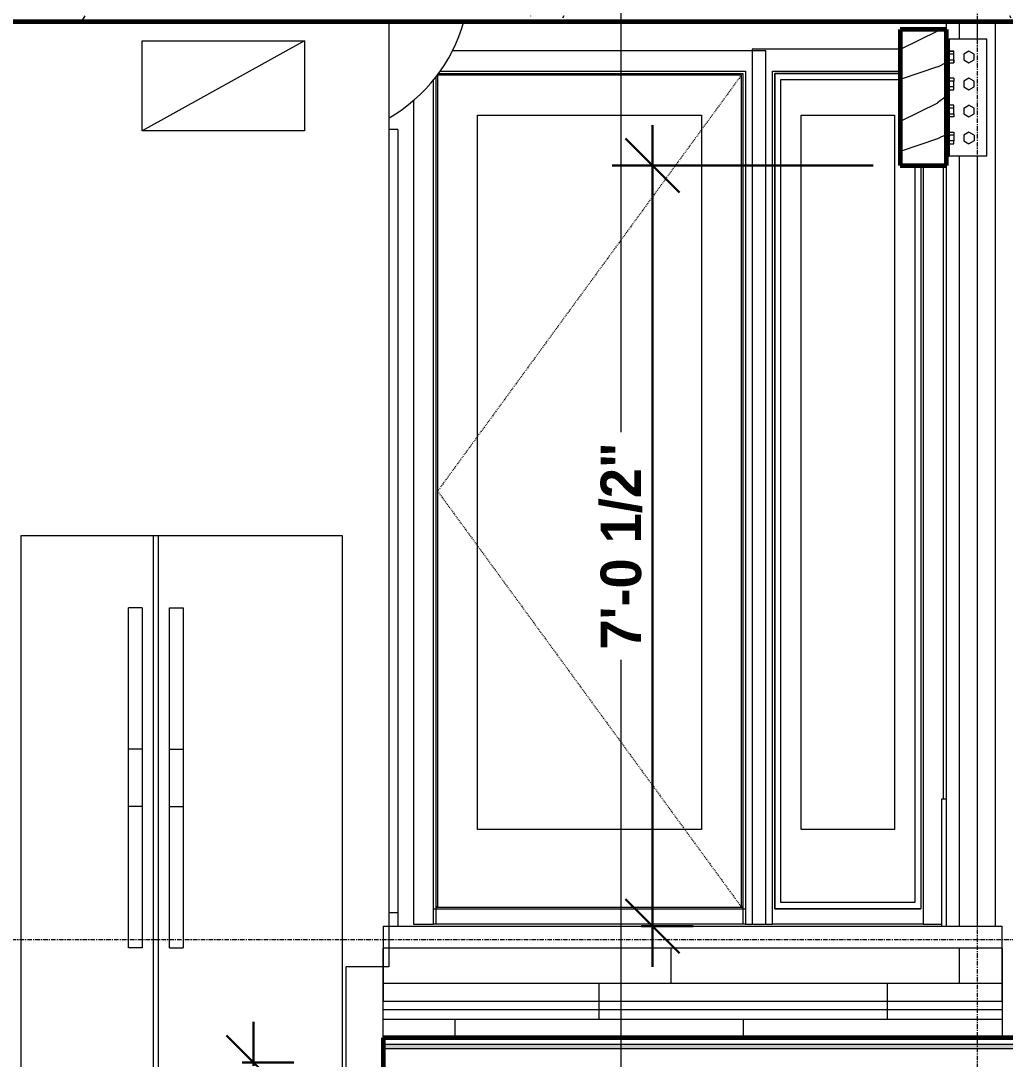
# Model space of a CAD drawing. Header units: inches. Extents: x -9046 to -7171, y -279 to 479.
# Drawn here: x -8732.8 to -8623.5, y 18.7 to 134.1 of the extents above; entities that cross this region are included whole.
import ezdxf

# ---------------------------------------------------------------- set-up
doc = ezdxf.new("R2010")
doc.units = ezdxf.units.IN
doc.header["$MEASUREMENT"] = 0
doc.linetypes.add('Dash 1_16_', pattern=[0.125, 0.0625, -0.0625])
doc.linetypes.add('Grid Line 1_2_', pattern=[0.875, 0.5, -0.125, 0.125, -0.125])
for name, color, linetype, lineweight in [('A-ANNO-DIMS-1', 211, 'Continuous', 30), ('A-DOOR', 31, 'Continuous', 18), ('A-DOOR-1', 31, 'Continuous', 9), ('A-DOOR-2', 31, 'Dash 1_16_', 9), ('A-DOOR-FRAM', 31, 'Continuous', 9), ('A-FLOR', 192, 'Continuous', 18), ('A-FLOR-1', 192, 'Continuous', 60), ('A-FLOR-LEVL-1', 51, 'Grid Line 1_2_', 9), ('A-FLOR-MCUT', 51, 'Continuous', 18), ('A-FLOR-PATT-1', 8, 'Continuous', 9), ('A-WALL', 113, 'Continuous', 18), ('A-WALL-PATT-1', 111, 'Continuous', 9), ('G-ANNO-SYMB-1', 111, 'Continuous', 9), ('I-WALL', 2, 'Continuous', 18), ('M-HVAC-DUCT', 70, 'Continuous', 9), ('M-HVAC-DUCT-ANNO', 70, 'Continuous', 9), ('Q-SPCQ', 91, 'Continuous', 9), ('S-BEAM', 12, 'Continuous', 9), ('S-BEAM-1', 12, 'Continuous', 60), ('S-COLS', 52, 'Continuous', 9), ('S-FNDN', 32, 'Continuous', 18), ('S-FSTN', 2, 'Continuous', 9), ('S-GRID-1', 1, 'Grid Line 1_2_', 9), ('S-STRS', 31, 'Continuous', 9)]:
    doc.layers.add(name, color=color, linetype=linetype, lineweight=lineweight)
doc.styles.add('Century Gothic_B', font='GOTHICB.TTF', dxfattribs={"height": 4.5})
doc.dimstyles.new('OD__1_16__Tol__', dxfattribs={"dimscale": 12, "dimtxt": 4.698757, "dimasz": 0.5, "dimexe": 0.375, "dimexo": 0.25, "dimgap": 0.0625, "dimtad": 1, "dimdec": 4, "dimrnd": 0.0625, "dimzin": 3, "dimdsep": 46, "dimlunit": 4, "dimtxsty": 'Century Gothic_B', "dimblk1": 'OBLIQUE', "dimblk2": 'OBLIQUE', "dimsah": 1, "dimcen": 0.09, "dimdle": 0.375, "dimazin": 0, "dimtfac": 1, "dimtdec": 4, "dimtix": 1, "dimtmove": 0, "dimatfit": 3, "dimfxl": 1, "dimtvp": 1, "dimtfill": 1, "dimfrac": 2, "dimtolj": 1, "dimtzin": 0, "dimlwd": 30, "dimlwe": 30, "dimarcsym": 2})
pattern_1 = [(0, (-8599.04, 127.346), (15.36, 3.84), [0.634, -10.886, 0.634, -10.886, -61.44]), (0, (-8599.04, 127.346), (15.36, 3.84), [-23.04, 0.634, -22.406, 0.634, -10.886, -26.88]), (0, (-8599.04, 127.346), (15.36, 3.84), [-57.6, 0.634, -7.046, 0.634, -18.566]), (120, (-8593.28, 129.266), (-11.00554, 11.38215), [0.634, -10.886, 0.634, -10.886, -61.44]), (120, (-8593.28, 129.266), (-11.00554, 11.38215), [-23.04, 0.634, -22.406, 0.634, -10.886, -26.88]), (120, (-8593.28, 129.266), (-11.00554, 11.38215), [-57.6, 0.634, -7.046, 0.634, -18.566]), (240, (-8591.36, 136.946), (-4.354462, -15.22215), [0.634, -10.886, 0.634, -10.886, -61.44]), (240, (-8591.36, 136.946), (-4.354462, -15.22215), [-23.04, 0.634, -22.406, 0.634, -10.886, -26.88]), (240, (-8591.36, 136.946), (-4.354462, -15.22215), [-57.6, 0.634, -7.046, 0.634, -18.566])]
pattern_2 = [(0, (-8716.569, 19.175), (0, 4), []), (90, (-8716.569, 19.175), (-8, 8), [4, -28]), (90, (-8700.569, 23.175), (-8, 8), [4, -28])]

# ---------------------------------------------------------------- blocks, each defined once
blk = doc.blocks.new('Door-Double-Flush_Panel - 5x7-2403647-BUILDING SECTION - EAST_WEST - LOOKING SOUTH')
at = {"layer": 'A-DOOR-1'}
for p, q in [((-8690.94, 122), (-8691.94, 122)), ((-8690.94, 122), (-8690.94, 35)), ((-8690.94, 35), (-8691.94, 35))]:
    blk.add_line(p, q, dxfattribs=at)
blk = doc.blocks.new('Single-Flush - GARAGE-2403648-BUILDING SECTION - EAST_WEST - LOOKING SOUTH')
at = {"layer": 'A-DOOR-FRAM'}
blk.add_line((-8690.94, 35), (-8690.94, 33.5), dxfattribs=at)
blk = doc.blocks.new('Refrigerator_-_Side-by-Side_6047 - 36_ X 30_-345559-BUILDING SECTION - EAST_WEST - LOOKING SOUTH')
at = {"layer": 'Q-SPCQ'}
for p, q in [((-8718.07, 76.87), (-8732.82, 76.87)), ((-8732.82, 76.87), (-8732.82, 7.74)), ((-8717.57, 76.87), (-8718.07, 76.87)), ((-8718.07, 7.74), (-8718.07, 76.87)), ((-8697.07, 76.87), (-8717.57, 76.87)), ((-8717.57, 76.87), (-8717.57, 7.74)), ((-8697.07, 10.37), (-8697.07, 76.87)), ((-8720.85, 53.16), (-8720.85, 68.87)), ((-8719.33, 68.87), (-8720.85, 68.87)), ((-8719.33, 68.87), (-8719.33, 53.16)), ((-8716.31, 53.16), (-8716.31, 68.87)), ((-8716.31, 68.87), (-8714.79, 68.87)), ((-8714.79, 68.87), (-8714.79, 53.16)), ((-8720.85, 46.81), (-8720.85, 53.16)), ((-8719.33, 53.16), (-8720.85, 53.16)), ((-8719.33, 53.16), (-8719.33, 46.81)), ((-8716.31, 46.81), (-8716.31, 53.16)), ((-8716.31, 53.16), (-8714.79, 53.16)), ((-8714.79, 53.16), (-8714.79, 46.81)), ((-8720.85, 31.1), (-8720.85, 46.81)), ((-8719.33, 46.81), (-8720.85, 46.81)), ((-8719.33, 46.81), (-8719.33, 31.1)), ((-8716.31, 31.1), (-8716.31, 46.81)), ((-8716.31, 46.81), (-8714.79, 46.81)), ((-8714.79, 46.81), (-8714.79, 31.1)), ((-8719.33, 31.1), (-8720.85, 31.1)), ((-8716.31, 31.1), (-8714.79, 31.1)), ((-8732.82, 5.24), (-8732.82, 7.74)), ((-8732.82, 7.74), (-8718.07, 7.74)), ((-8717.57, 7.74), (-8718.07, 7.74)), ((-8717.57, 7.74), (-8703.32, 7.74)), ((-8732.82, 5.24), (-8703.32, 5.24)), ((-8732.82, 4.87), (-8732.82, 5.24))]:
    blk.add_line(p, q, dxfattribs=at)
blk = doc.blocks.new('Dimension Lumber - GLULAM - 5_125 in_ x 15_125 in_-2273012-BUILDING SECTION - EAST_WEST - LOOKING SOUTH')
at = {"layer": 'S-BEAM'}
h = blk.add_hatch(dxfattribs=at)
h.set_pattern_fill('FP_13', color=256, style=0, pattern_type=2)
h.set_pattern_definition([(216.87, (-8595.842, 135.343), (23.98977, 15.99364), [3.998, -35.986]), (206.565, (-8591.043, 132.944), (-7.99708, -7.99662), [8.941, -8.941]), (198.435, (-8591.043, 128.945), (-15.99384, -7.9971), [5.058, -20.23])])
h.paths.add_polyline_path([(-8634.16, 118), (-8630.01, 118), (-8630.01, 133.12), (-8635.13, 133.12), (-8635.13, 118)], flags=0)
at = {"layer": 'S-BEAM-1'}
for p, q in [((-8630.01, 133.12), (-8635.13, 133.12)), ((-8635.13, 133.12), (-8635.13, 118)), ((-8630.01, 118), (-8630.01, 133.12)), ((-8635.13, 118), (-8630.01, 118))]:
    blk.add_line(p, q, dxfattribs=at)
blk = doc.blocks.new('Rectangular Elbow - Radius - 1 W-2228222-BUILDING SECTION - EAST_WEST - LOOKING SOUTH')
at = {"layer": 'M-HVAC-DUCT'}
blk.add_arc((-8700.94, 138.88), 18, 300.0949, 344.2522, dxfattribs=at)
blk = doc.blocks.new('Entry Door - 3_ 0-1_8_ x 7_ 11-1_2_-2434871-BUILDING SECTION - EAST_WEST - LOOKING SOUTH')
at = {"layer": 'A-DOOR'}
for p, q in [((-8652.77, 128.06), (-8686.52, 128.06)), ((-8686.52, 128.06), (-8686.52, 35.63)), ((-8686.45, 128.22), (-8652.62, 128.22)), ((-8652.77, 35.63), (-8652.77, 128.06)), ((-8652.62, 128.22), (-8652.62, 33.75)), ((-8686.68, 33.75), (-8686.68, 127.95)), ((-8682.08, 44.25), (-8682.08, 123.62)), ((-8682.08, 123.62), (-8657.21, 123.62)), ((-8657.21, 123.62), (-8657.21, 44.25)), ((-8657.21, 44.25), (-8682.08, 44.25)), ((-8686.96, 35.44), (-8652.33, 35.44)), ((-8686.52, 35.63), (-8686.68, 35.63)), ((-8686.68, 35.63), (-8686.52, 35.63)), ((-8686.52, 35.63), (-8652.77, 35.63)), ((-8652.62, 35.63), (-8652.77, 35.63)), ((-8652.77, 35.63), (-8652.62, 35.63))]:
    blk.add_line(p, q, dxfattribs=at)
at = {"layer": 'A-DOOR-2'}
for p, q in [((-8652.77, 128.06), (-8686.52, 81.84)), ((-8686.52, 81.84), (-8652.77, 35.63))]:
    blk.add_line(p, q, dxfattribs=at)
at = {"layer": 'A-DOOR-FRAM'}
for p, q in [((-8650.08, 130.75), (-8684.89, 130.75)), ((-8650.08, 130.75), (-8684.89, 130.75)), ((-8650.08, 33.75), (-8650.08, 130.75)), ((-8650.08, 33.75), (-8650.08, 130.75)), ((-8686.26, 128.5), (-8652.33, 128.5)), ((-8686.26, 128.5), (-8652.33, 128.5)), ((-8652.33, 128.5), (-8652.33, 33.75)), ((-8652.33, 128.5), (-8652.33, 33.75)), ((-8686.96, 33.75), (-8686.96, 127.62)), ((-8686.96, 33.75), (-8686.96, 127.62)), ((-8689.21, 125.3), (-8689.21, 33.75)), ((-8689.21, 125.3), (-8689.21, 33.75)), ((-8689.21, 33.75), (-8686.96, 33.75)), ((-8689.21, 33.75), (-8686.96, 33.75)), ((-8652.33, 33.75), (-8650.08, 33.75)), ((-8652.33, 33.75), (-8650.08, 33.75))]:
    blk.add_line(p, q, dxfattribs=at)
blk = doc.blocks.new('Door-Sidelight-Andersen-A_Series - FWSLD-1780-2008613-BUILDING SECTION - EAST_WEST - LOOKING SOUTH')
at = {"layer": 'A-DOOR'}
for p, q in [((-8649.07, 35.44), (-8649.07, 128.23)), ((-8649.07, 128.23), (-8635.13, 128.23)), ((-8648.39, 127.56), (-8635.13, 127.56)), ((-8648.39, 36.13), (-8648.39, 127.56)), ((-8646.15, 44.25), (-8646.15, 123.62)), ((-8646.15, 123.62), (-8635.77, 123.62)), ((-8635.77, 123.62), (-8635.77, 44.25)), ((-8633.53, 118), (-8633.53, 36.13)), ((-8632.85, 118), (-8632.85, 35.44)), ((-8635.77, 44.25), (-8646.15, 44.25)), ((-8633.53, 36.13), (-8648.39, 36.13)), ((-8649.07, 35.44), (-8632.85, 35.44))]:
    blk.add_line(p, q, dxfattribs=at)
at = {"layer": 'A-DOOR-FRAM'}
for p, q in [((-8651.58, 130.93), (-8651.58, 33.75)), ((-8635.13, 130.93), (-8651.58, 130.93)), ((-8635.13, 130.93), (-8651.58, 130.93)), ((-8651.58, 130.93), (-8651.58, 33.75)), ((-8649.33, 128.5), (-8635.13, 128.5)), ((-8649.33, 33.75), (-8649.33, 128.5)), ((-8649.33, 33.75), (-8649.33, 128.5)), ((-8649.33, 128.5), (-8635.13, 128.5)), ((-8635.13, 128.23), (-8649.07, 128.23)), ((-8649.07, 128.23), (-8649.07, 35.44)), ((-8632.85, 118), (-8632.85, 35.44)), ((-8632.58, 118), (-8632.58, 33.75)), ((-8632.58, 118), (-8632.58, 33.75)), ((-8630.33, 47.63), (-8630.33, 118)), ((-8630.33, 47.63), (-8630.33, 118)), ((-8632.85, 35.44), (-8649.07, 35.44)), ((-8651.58, 33.75), (-8649.33, 33.75)), ((-8651.58, 33.75), (-8649.33, 33.75)), ((-8632.58, 33.75), (-8630.57, 33.75)), ((-8632.58, 33.75), (-8630.57, 33.75))]:
    blk.add_line(p, q, dxfattribs=at)
blk = doc.blocks.new('060523 - W_P_C - Fastenings - Column Base _ Top with X Bracing - Custom - GLULAM CONNECTION _1_-2390692-BUILDING SECTION - EAST_WEST - LOOKING SOUTH')
at = {"layer": 'S-FSTN'}
for p, q in [((-8630.01, 132.06), (-8629.69, 132.06)), ((-8625.51, 132.06), (-8629.69, 132.06)), ((-8629.69, 132.06), (-8629.69, 119.06)), ((-8625.51, 119.06), (-8625.51, 132.06)), ((-8629.69, 130.71), (-8629.19, 130.71)), ((-8629.19, 130.71), (-8629.69, 130.71)), ((-8629.19, 130.39), (-8629.69, 130.39)), ((-8629.19, 130.39), (-8629.69, 130.39)), ((-8629.19, 130.39), (-8629.19, 130.71)), ((-8629.19, 130.39), (-8629.19, 130.71)), ((-8629.19, 129.74), (-8629.19, 130.39)), ((-8629.19, 129.74), (-8629.19, 130.39)), ((-8627.51, 130.71), (-8628.07, 130.39)), ((-8627.51, 130.71), (-8628.07, 130.39)), ((-8628.07, 130.39), (-8628.07, 129.74)), ((-8628.07, 130.39), (-8628.07, 129.74)), ((-8626.94, 130.39), (-8627.51, 130.71)), ((-8626.94, 130.39), (-8627.51, 130.71)), ((-8626.94, 129.74), (-8626.94, 130.39)), ((-8626.94, 129.74), (-8626.94, 130.39)), ((-8629.69, 129.74), (-8629.19, 129.74)), ((-8629.69, 129.74), (-8629.19, 129.74)), ((-8629.69, 129.41), (-8629.19, 129.41)), ((-8629.69, 129.41), (-8629.19, 129.41)), ((-8629.19, 129.74), (-8629.19, 129.41)), ((-8629.19, 129.41), (-8629.19, 129.74)), ((-8628.07, 129.74), (-8627.51, 129.41)), ((-8628.07, 129.74), (-8627.51, 129.41)), ((-8627.51, 129.41), (-8626.94, 129.74)), ((-8627.51, 129.41), (-8626.94, 129.74)), ((-8629.19, 127.71), (-8629.69, 127.71)), ((-8629.19, 127.39), (-8629.69, 127.39)), ((-8629.19, 127.71), (-8629.19, 127.39)), ((-8629.19, 126.74), (-8629.19, 127.39)), ((-8627.51, 127.71), (-8628.07, 127.39)), ((-8628.07, 127.39), (-8628.07, 126.74)), ((-8626.94, 127.39), (-8627.51, 127.71)), ((-8626.94, 126.74), (-8626.94, 127.39)), ((-8629.19, 126.74), (-8629.69, 126.74)), ((-8629.69, 126.41), (-8629.19, 126.41)), ((-8629.19, 126.41), (-8629.19, 126.74)), ((-8628.07, 126.74), (-8627.51, 126.41)), ((-8627.51, 126.41), (-8626.94, 126.74)), ((-8629.19, 124.71), (-8629.69, 124.71)), ((-8629.19, 124.39), (-8629.19, 124.71)), ((-8628.07, 124.39), (-8627.51, 124.71)), ((-8626.94, 124.39), (-8627.51, 124.71)), ((-8629.19, 124.39), (-8629.69, 124.39)), ((-8629.69, 123.74), (-8629.19, 123.74)), ((-8629.19, 123.74), (-8629.19, 124.39)), ((-8629.19, 123.74), (-8629.19, 123.41)), ((-8628.07, 124.39), (-8628.07, 123.74)), ((-8628.07, 123.74), (-8627.51, 123.41)), ((-8627.51, 123.41), (-8626.94, 123.74)), ((-8626.94, 123.74), (-8626.94, 124.39)), ((-8629.19, 123.41), (-8629.69, 123.41)), ((-8629.69, 121.71), (-8629.19, 121.71)), ((-8629.19, 121.39), (-8629.69, 121.39)), ((-8629.19, 121.71), (-8629.19, 121.39)), ((-8629.19, 121.39), (-8629.19, 120.74)), ((-8627.51, 121.71), (-8628.07, 121.39)), ((-8628.07, 121.39), (-8628.07, 120.74)), ((-8626.94, 121.39), (-8627.51, 121.71)), ((-8626.94, 121.39), (-8626.94, 120.74)), ((-8629.19, 120.74), (-8629.69, 120.74)), ((-8629.69, 120.41), (-8629.19, 120.41)), ((-8629.19, 120.41), (-8629.19, 120.74)), ((-8628.07, 120.74), (-8627.51, 120.41)), ((-8626.94, 120.74), (-8627.51, 120.41)), ((-8630.01, 119.06), (-8629.69, 119.06)), ((-8625.51, 119.06), (-8629.69, 119.06))]:
    blk.add_line(p, q, dxfattribs=at)
blk = doc.blocks.new('_Oblique')
at = {"color": 0, "linetype": 'ByBlock', "lineweight": -2}
blk.add_line((-0.5, -0.5), (0.5, 0.5), dxfattribs=at)
blk = doc.blocks.new('DIMBLOCK3-BUILDING SECTION - EAST_WEST - LOOKING SOUTH')
at = {"layer": 'A-ANNO-DIMS-1', "color": 0, "lineweight": 30, "transparency": 16777216}
for p, q in [((-8706.98, -2.12), (-8706.98, 22.88)), ((-8708.22, 18.38), (-8702.48, 18.38)), ((-8708.22, 2.37), (-8702.48, 2.37))]:
    blk.add_line(p, q, dxfattribs=at)
at = {"layer": 'A-ANNO-DIMS-1', "color": 0, "lineweight": 30, "transparency": 16777216, "xscale": 5.999999999999999, "yscale": 5.999999999999999, "zscale": 5.999999999999999}
for p, rotation in [((-8706.98, 18.38), 90), ((-8706.98, 2.37), 270)]:
    blk.add_blockref('_Oblique', p, dxfattribs=dict(at, rotation=rotation))
at = {"layer": 'A-ANNO-DIMS-1', "color": 0, "transparency": 16777216, "insert": (-8710.04, 10.38), "char_height": 4.5, "attachment_point": 5, "rotation": 90, "style": 'Century Gothic_B', "bg_fill": 3, "box_fill_scale": 1.25, "bg_fill_color": 256, "bg_fill_true_color": 13158600, "bg_fill_transparency": 0}
blk.add_mtext('\\A1;1\'-4"', dxfattribs=at)
at = {"layer": 'Defpoints', "color": 0, "transparency": 16777216}
for p in [(-8711.22, 18.38), (-8706.98, 18.38), (-8711.22, 2.37)]:
    blk.add_point(p, dxfattribs=at)
blk = doc.blocks.new('DIMBLOCK6-BUILDING SECTION - EAST_WEST - LOOKING SOUTH')
at = {"layer": 'A-ANNO-DIMS-1', "color": 0, "lineweight": 30, "transparency": 16777216}
for p, q in [((-8662.64, 29), (-8662.64, 122.5)), ((-8638.13, 118), (-8667.14, 118)), ((-8663.88, 33.5), (-8658.14, 33.5))]:
    blk.add_line(p, q, dxfattribs=at)
at = {"layer": 'Defpoints', "color": 0, "transparency": 16777216}
for p in [(-8662.64, 118), (-8635.13, 118), (-8666.88, 33.5)]:
    blk.add_point(p, dxfattribs=at)
at = {"layer": 'A-ANNO-DIMS-1', "color": 0, "lineweight": 30, "transparency": 16777216, "xscale": 5.999999999999999, "yscale": 5.999999999999999, "zscale": 5.999999999999999}
for p, rotation in [((-8662.64, 118), 90), ((-8662.64, 33.5), 270)]:
    blk.add_blockref('_Oblique', p, dxfattribs=dict(at, rotation=rotation))
at = {"layer": 'A-ANNO-DIMS-1', "color": 0, "transparency": 16777216, "insert": (-8666.1, 75.75), "char_height": 4.5, "attachment_point": 5, "rotation": 90, "style": 'Century Gothic_B', "bg_fill": 3, "box_fill_scale": 1.25, "bg_fill_color": 256, "bg_fill_true_color": 13158600, "bg_fill_transparency": 0}
blk.add_mtext('\\A1;7\'-0 1/2"', dxfattribs=at)

msp = doc.modelspace()

# ---------------------------------------------------------------- hatches: boundary and pattern name
at = {"layer": 'A-FLOR-PATT-1'}
h = msp.add_hatch(dxfattribs=at)
h.set_pattern_fill('FP_2', color=256, style=0, pattern_type=2)
h.set_pattern_definition(pattern_1)
h.paths.add_polyline_path([(-8689.69274, 134), (-8622.63188, 134), (-8622.63188, 134.625), (-8869.81938, 134.625), (-8869.81938, 134), (-8708.20505, 134)], flags=0)
h = msp.add_hatch(dxfattribs=at)
h.set_pattern_fill('FP_9', color=256, style=0, pattern_type=2)
h.set_pattern_definition([(0, (-8599.04, 127.346), (0, 2.399), []), (315, (-8599.04, 127.346), (2.398506, 0), [3.393, -3.393]), (45, (-8599.04, 127.346), (2.398506, 0), [3.393, -3.393])])
h.paths.add_polyline_path([(-8406.56938, 19.875), (-8406.56938, 20.375), (-8692.56938, 20.375), (-8692.56938, 19.875), (-8412.0082, 19.875)], flags=0)
at = {"layer": 'A-WALL-PATT-1'}
h = msp.add_hatch(dxfattribs=at)
h.set_pattern_fill('FP_2', color=256, style=0, pattern_type=2)
h.set_pattern_definition(pattern_1)
h.paths.add_polyline_path([(-8512.69438, 21.125), (-8512.19438, 21.125), (-8512.19438, 21.375), (-8511.69438, 21.375), (-8511.68586, 21.625), (-8511.19438, 21.625), (-8511.19438, 21.375), (-8510.88188, 21.375), (-8510.88188, 23.9375), (-8512.69438, 23.9375), (-8512.69438, 21.375)], flags=0)
h.paths.add_polyline_path([(-8512.69438, 24.125), (-8510.88188, 24.125), (-8510.88188, 26.9375), (-8512.69438, 26.9375), (-8512.69438, 24.38209)], flags=0)
h.paths.add_polyline_path([(-8510.88188, 27.125), (-8510.88188, 29.9375), (-8512.69438, 29.9375), (-8512.69438, 27.125)], flags=0)
h.paths.add_polyline_path([(-8512.69438, 30.125), (-8510.88188, 30.125), (-8510.88188, 32.9375), (-8512.69438, 32.9375), (-8512.69438, 31.44488)], flags=0)
h.paths.add_polyline_path([(-8512.69438, 33.125), (-8510.88188, 33.125), (-8510.88188, 34.625), (-8512.69438, 34.625), (-8512.69438, 33.79914)], flags=0)
h.paths.add_polyline_path([(-8630.00688, 33.5), (-8630.00688, 47.625), (-8630.56938, 47.625), (-8630.56938, 33.5)], flags=0)
h.paths.add_polyline_path([(-8510.88188, 39.125), (-8510.88188, 41.9375), (-8512.69438, 41.9375), (-8512.69438, 39.125)], flags=0)
h.paths.add_polyline_path([(-8512.69438, 42.125), (-8510.88188, 42.125), (-8510.88188, 44.9375), (-8512.69438, 44.9375), (-8512.69438, 43.21618)], flags=0)
h.paths.add_polyline_path([(-8512.69438, 45.125), (-8510.88188, 45.125), (-8510.88188, 47.625), (-8512.69438, 47.625)], flags=0)
at = {"layer": 'S-COLS'}
h = msp.add_hatch(dxfattribs=at)
h.set_pattern_fill('FP_24', color=256, style=0, pattern_type=2)
h.set_pattern_definition([(90, (-8626.569, 0), (2, -1e-16), [])])
h.paths.add_polyline_path([(-8623.81938, 21.125), (-8623.13188, 21.125), (-8623.13188, 134), (-8630.00688, 134), (-8630.00688, 132.0625), (-8625.50688, 132.0625), (-8625.50688, 119.0625), (-8630.00688, 119.0625), (-8630.00688, 33.5), (-8623.81938, 33.5), (-8623.81938, 22.02783)], flags=0)
h.paths.add_polyline_path([(-8630.00688, 150), (-8628.00688, 150), (-8628.00688, 188.5), (-8628.31938, 188.5), (-8628.31938, 189.25), (-8625.31938, 189.25), (-8625.31938, 188.5), (-8625.63188, 188.5), (-8625.63188, 150), (-8623.13188, 150), (-8623.13188, 226.98889), (-8629.38188, 226.98889), (-8629.38188, 235), (-8630.00688, 235), (-8630.00688, 151.51219)], flags=0)
at = {"layer": 'S-STRS'}
h = msp.add_hatch(dxfattribs=at)
h.set_pattern_fill('FP_22', color=256, style=0, pattern_type=2)
h.set_pattern_definition(pattern_2)
h.paths.add_polyline_path([(-8689.69274, 25.1875), (-8623.81938, 25.1875), (-8623.81938, 31.05859), (-8692.56938, 31.05859), (-8692.56938, 25.1875)], flags=0)
h = msp.add_hatch(dxfattribs=at)
h.set_pattern_fill('FP_22', color=256, style=0, pattern_type=2)
h.set_pattern_definition(pattern_2)
h.paths.add_polyline_path([(-8692.56938, 24.24609), (-8623.81938, 24.24609), (-8623.81938, 25.1875), (-8692.56938, 25.1875)], flags=0)
h = msp.add_hatch(dxfattribs=at)
h.set_pattern_fill('FP_22', color=256, style=0, pattern_type=2)
h.set_pattern_definition(pattern_2)
h.paths.add_polyline_path([(-8692.56938, 21.125), (-8623.81938, 21.125), (-8623.81938, 24.24609), (-8692.56938, 24.24609)], flags=0)

# ---------------------------------------------------------------- linework, layer by layer
at = {"layer": 'A-FLOR'}
for p, q in [((-8692.56938, 33.5), (-8623.81938, 33.5)), ((-8692.56938, 33.5), (-8692.56938, 25.1875)), ((-8623.81938, 25.1875), (-8623.81938, 33.5))]:
    msp.add_line(p, q, dxfattribs=at)
at = {"layer": 'A-FLOR-1'}
for p, q in [((-8869.81938, 134), (-8622.63188, 134)), ((-8531.56938, 21.125), (-8692.56938, 21.125)), ((-8692.56938, 21.125), (-8692.56938, 5.125))]:
    msp.add_line(p, q, dxfattribs=at)
at = {"layer": 'A-FLOR-LEVL-1'}
msp.add_line((-8237.20435, 32), (-9030.84431, 32), dxfattribs=at)
at = {"layer": 'A-FLOR-MCUT'}
for p, q in [((-8407.31938, 20.375), (-8692.56938, 20.375)), ((-8406.56938, 19.875), (-8692.56938, 19.875))]:
    msp.add_line(p, q, dxfattribs=at)
at = {"layer": 'A-WALL'}
for p, q in [((-8652.33438, 33.75), (-8686.95938, 33.75)), ((-8632.58438, 33.75), (-8649.33438, 33.75))]:
    msp.add_line(p, q, dxfattribs=at)
at = {"layer": 'G-ANNO-SYMB-1'}
msp.add_line((-8666.16698, 445.96005), (-8666.16698, -250.0972), dxfattribs=at)
at = {"layer": 'I-WALL'}
for p, q in [((-8691.94438, 134), (-8691.94438, 29)), ((-8691.94438, 29), (-8696.69438, 29)), ((-8696.69438, 10.375), (-8696.69438, 29))]:
    msp.add_line(p, q, dxfattribs=at)
at = {"layer": 'M-HVAC-DUCT-ANNO'}
for p, q in [((-8701.31938, 131.875), (-8719.31938, 121.875)), ((-8719.31938, 131.875), (-8701.31938, 131.875)), ((-8719.31938, 121.875), (-8719.31938, 131.875)), ((-8701.31938, 131.875), (-8701.31938, 121.875)), ((-8701.31938, 121.875), (-8719.31938, 121.875))]:
    msp.add_line(p, q, dxfattribs=at)
at = {"layer": 'S-COLS'}
for p, q in [((-8630.00688, 133.125), (-8630.00688, 134)), ((-8630.00688, 33.5), (-8630.00688, 118))]:
    msp.add_line(p, q, dxfattribs=at)
at = {"layer": 'S-FNDN'}
for p, q in [((-8630.00688, 47.625), (-8630.56938, 47.625)), ((-8630.56938, 47.625), (-8630.56938, 33.5))]:
    msp.add_line(p, q, dxfattribs=at)
at = {"layer": 'S-GRID-1'}
msp.add_line((-8626.56938, -194), (-8626.56938, 454.14485), dxfattribs=at)
at = {"layer": 'S-STRS'}
for p, q in [((-8692.56938, 25.1875), (-8692.56938, 31.05859)), ((-8623.81938, 31.05859), (-8692.56938, 31.05859)), ((-8623.81938, 31.05859), (-8623.81938, 25.1875)), ((-8692.56938, 24.24609), (-8692.56938, 25.1875)), ((-8692.56938, 25.1875), (-8623.81938, 25.1875)), ((-8692.56938, 21.125), (-8692.56938, 24.24609)), ((-8692.56938, 24.24609), (-8623.81938, 24.24609)), ((-8623.81938, 25.1875), (-8623.81938, 24.24609)), ((-8623.81938, 24.24609), (-8623.81938, 21.125))]:
    msp.add_line(p, q, dxfattribs=at)

# ---------------------------------------------------------------- block references
at = {"layer": 'A-DOOR'}
for name in ['Entry Door - 3_ 0-1_8_ x 7_ 11-1_2_-2434871-BUILDING SECTION - EAST_WEST - LOOKING SOUTH', 'Door-Sidelight-Andersen-A_Series - FWSLD-1780-2008613-BUILDING SECTION - EAST_WEST - LOOKING SOUTH', 'Door-Double-Flush_Panel - 5x7-2403647-BUILDING SECTION - EAST_WEST - LOOKING SOUTH', 'Single-Flush - GARAGE-2403648-BUILDING SECTION - EAST_WEST - LOOKING SOUTH']:
    msp.add_blockref(name, (0, 0), dxfattribs=at)
at = {"layer": 'M-HVAC-DUCT'}
msp.add_blockref('Rectangular Elbow - Radius - 1 W-2228222-BUILDING SECTION - EAST_WEST - LOOKING SOUTH', (0, 0), dxfattribs=at)
at = {"layer": 'Q-SPCQ'}
msp.add_blockref('Refrigerator_-_Side-by-Side_6047 - 36_ X 30_-345559-BUILDING SECTION - EAST_WEST - LOOKING SOUTH', (0, 0), dxfattribs=at)
at = {"layer": 'S-BEAM'}
msp.add_blockref('Dimension Lumber - GLULAM - 5_125 in_ x 15_125 in_-2273012-BUILDING SECTION - EAST_WEST - LOOKING SOUTH', (0, 0), dxfattribs=at)
at = {"layer": 'S-FSTN'}
msp.add_blockref('060523 - W_P_C - Fastenings - Column Base _ Top with X Bracing - Custom - GLULAM CONNECTION _1_-2390692-BUILDING SECTION - EAST_WEST - LOOKING SOUTH', (0, 0), dxfattribs=at)

# ---------------------------------------------------------------- next in the draw order: dimensions: what is measured, and where the dimension line sits
at = {"layer": 'A-ANNO-DIMS-1'}
for base, p1, p2, override, picture, middle in [((-8662.63832, 118), (-8666.88096, 33.5), (-8635.13188, 118), {"dimpost": '<>', "dimfxl": 90.26768}, 'DIMBLOCK6-BUILDING SECTION - EAST_WEST - LOOKING SOUTH', (-8666.10331, 75.75)), ((-8706.98091, 18.375), (-8711.22355, 2.375), (-8711.22355, 18.375), {"dimpost": '<>', "dimfxl": 16}, 'DIMBLOCK3-BUILDING SECTION - EAST_WEST - LOOKING SOUTH', (-8710.0375, 10.375))]:
    dim = msp.add_linear_dim(base=base, p1=p1, p2=p2, angle=90, dimstyle='OD__1_16__Tol__', override=override, dxfattribs=at)
    dim.commit()
    dim.dimension.update_dxf_attribs({"geometry": picture, "text_midpoint": middle})

doc.saveas('drawing.dxf')
